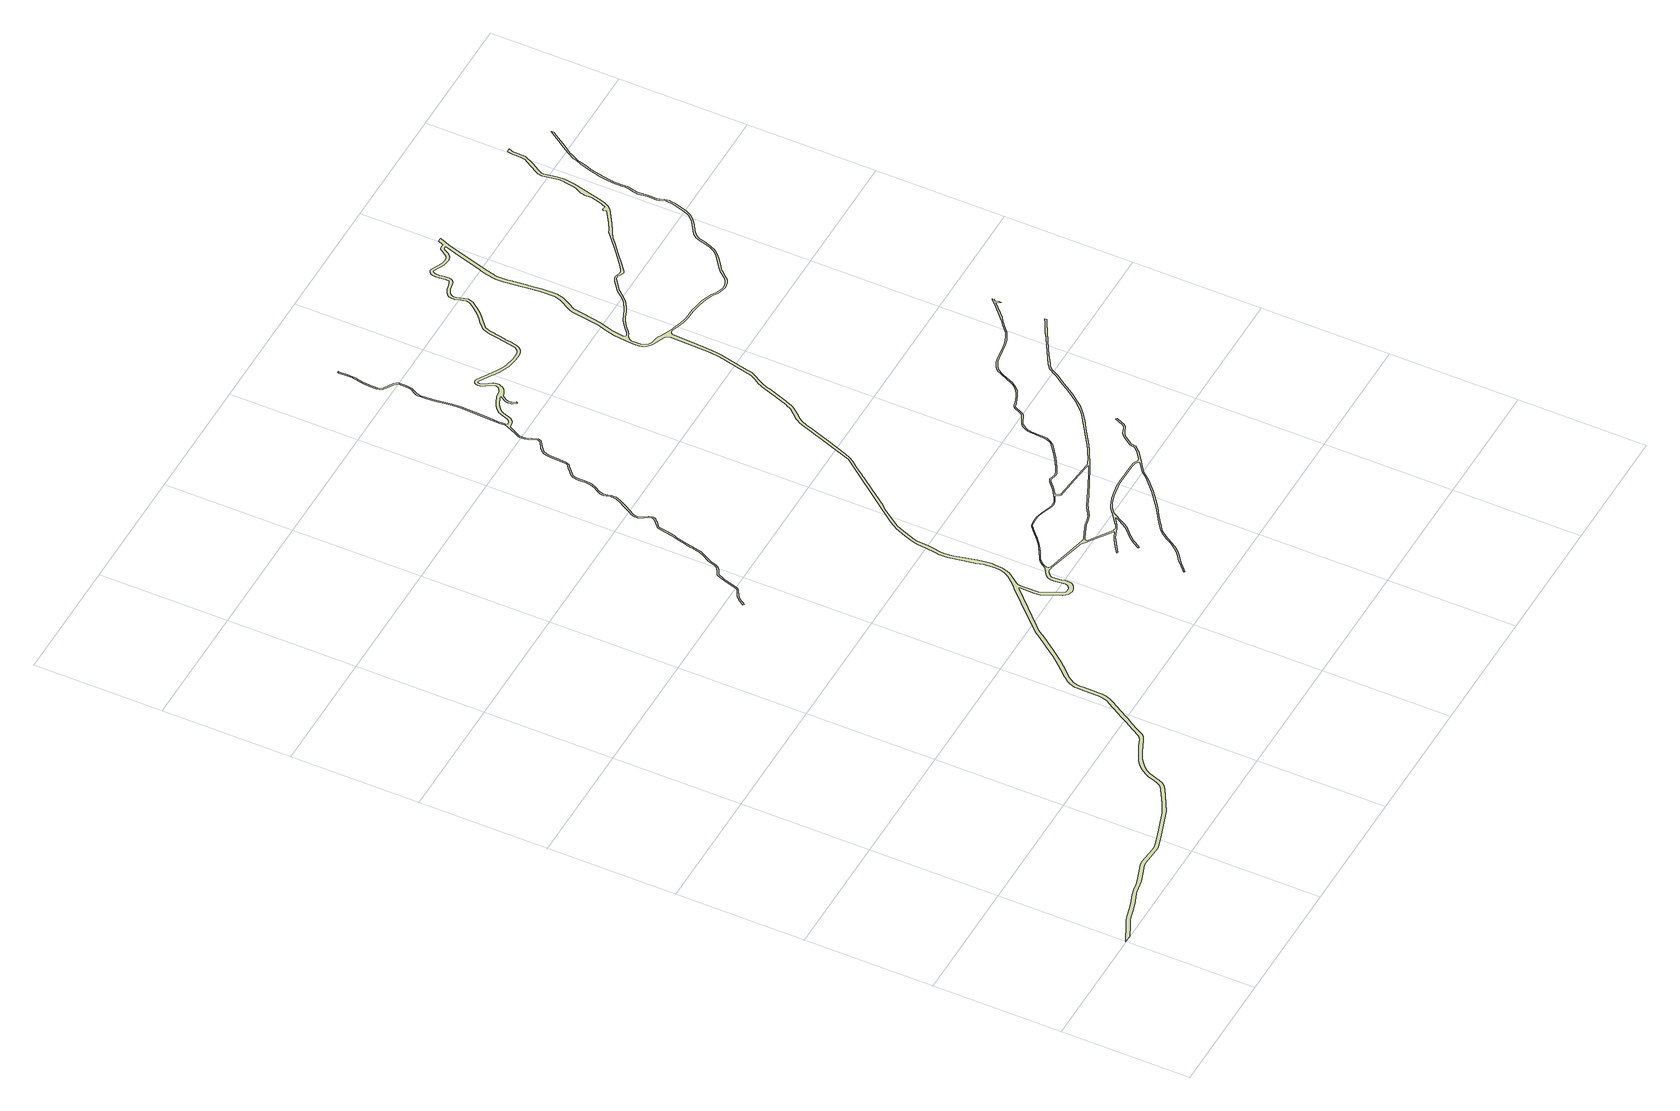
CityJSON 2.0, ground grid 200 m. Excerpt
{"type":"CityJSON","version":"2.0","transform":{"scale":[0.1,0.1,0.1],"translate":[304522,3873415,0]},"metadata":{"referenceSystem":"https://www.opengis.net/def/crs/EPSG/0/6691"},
"CityObjects":{
"landuse1":{"type":"LandUse","attributes":{"class":"215","LandUseDetailAttribute.prefecture":"22","LandUseDetailAttribute.city":"22203","LandUseDetailAttribute.surveyYear":2015},"geometry":[{"type":"MultiSurface","lod":"1","boundaries":[[[0,1,2,3,4,5,6,7,8,9,10,11,12,13,14,15,16,17,18,19,20,21,22,23,24,25,26,27,28,29,30,31,32,33,34,35,36,37,38,39,40,41,42,43,44,45,46,47,48,49,50,51,52,53,54,55,56,57,58,59,60,61,62,63,64,65,66,67,68,69,70,71,72,73,74,75,76,77,78,79,80,81,82,83,84,85,86,87,88,89,90,91,92,93,94,95,96,97,98,99,100,101,102,103,104,105,106,107,108,109,110,111,112,113,114,115,116,117,118,119,120,121,122,123,124,125,126,127,128,129,130,131,132,133,134,135,136,137,138,139,140,141,142,143,144,145,146,147,148,149,150,151,152,153,154,155,156,157,158,159,160,161,162,163,164,165,166,167,168,169,170,171,172,173,174,175,176,177,178,179,180,181,182,183,184,185,186,187,188,189,190,191,192,193,194,195,196,197,198,199,200,201,202,203,204,205,206,207,208,209,210,211,212,213,214,215,216,217,218,219,220,221,222,223,224,225,226,227,228,229,230,231,232,233,234,235,236,237,238,239,240,241,242,243,244,245,246,247,248,249,250,251,252,253,254,255,256,257,258,259,260,261,262,263,264,265,266,267,268,269,270,271,272,273,274,275,276,277,278,279,280,281,282,283,284,285,286,287,288,289,290,291,292,293,294,295,296,297,298,299,300,301,302,303,304,305,306,307,308,309,310,311,312,313,314,315,316,317,318,319,320,321,322,323,324,325,326,327,328,329,330,331,332,333,334,335,336,337,338,339,340,341,342,343,344,345,346,347,348,349,350,351,352,353,354,355,356,357,358,359,360,361,362,363,364,365,366,367,368,369,370,371,372,373,374,375,376,377,378,379,380,381,382,383,384,385,386,387,388,389,390,391,392,393,394,395,396,397,398,399,400,401,402,403,404,405,406,407,408,409,410,411,412,413,414,415,416,417,418,419,420,421,422,423,424,425,426,427,428,429,430,431,432,433,434,435,436,437,438,439,440,441,442,443,444,445,446,447,448,449,450,451,452,453,454,455,456,457,458,459,460,461,462,463,464,465,466,467,468,469,470,471,472,473,474,475,476,477,478,479,480,481,482,483,484,485,486,487,488,489,490,491,492,493,494,495,496,497,498,499,500,501,502,503,504,505,506,507,508,509,510,511,512,513,514,515,516,517,518,519,520,521,522,523,524,525,526,527,528,529,530,531,532,533,534,535,536,537,538,539,540,541,542,543,544,545,546,547,548,549,550,551,552,553,554,555,556,557,558,559,560,561,562,563,564,565,566,567,568,569,570,571,572,573,574,575,576,577,578,579,580,581,582,583,584,585,586,587,588,589,590,591,592,593,594,595,596,597,598,599,600,601,602,603,604,605,606,607,608,609,610,611,612,613,614,615,616,617,618,619,620,621,622,623,624,625,626,627,628,629,630,631,632,633,634,635,636,637,638,639,640,641,642,643,644,645,646,647,648,649,650,651,652,653,654,655,656,657,658,659,660,661,662,663,664,665,666,667,668,669,670,671,672,673,674,675,676,677,678,679,680,681,682,683,684,685,686,687,688,689,690,691,692,693,694,695,696,697,698,699,700,701,702,703,704,705,706,707,708,709,710,711,712,713,714,715,716,717,718,719,720,721,722,723,724,725,726,727,728,729,730,731,732,733,734,735,736,737,738,739,740,741,742,743,744,745,746,747,748,749,750,751,752,753,754,755,756,757,758,759,760,761,762,763,764,765,766,767,768,769,770,771,772,773,774,775,776,777,778,779,780,781,782,783,784,785,786,787,788,789,790,791,792,793,794,795,796,797,798,799,800,801,802,803,804,805,806,807,808,809,810,811,812,813,814,815,816,817,818,819,820,821,822,823,824,825,826,827,828,829,830,831,832,833,834,835,836,837,838,839,840,841,842,843,844,845,846,847,848,849,850,851,852,853,854,855,856,857,858,859,860,861,862,863,864,865,866,867,868,869,870,871,872,873,874,875,876,877,878,879,880,881,882,883,884,885,886,887,888,889,890,891,892,893,894,895,896,897,898,899,900,901,902,903,904,905,906,907,908,909,910,911,912,913,914,915,916,917,918,919,920,921,922,923,924,925,926,927,928,929,930,931,932,933,934,935,936,937,938,939,940,941,942,943,944,945,946,947,948,949,950,951,952,953,954,955,956,957,958,959,960,961,962,963,964,965,966,967,968,969,970,971,972,973,974,975,976,977,978,979,980,981,982,983,984,985,986,987,988,989,990,991,992,993,994,995,996,997,998,999,1000,1001,1002,1003,1004,1005,1006,1007,1008,1009,1010,1011,1012,1013,1014,1015,1016,1017,1018,1019,1020,1021,1022,1023,1024,1025,1026,1027,1028,1029,1030,1031,1032,1033,1034,1035,1036,1037,1038,1039,1040,1041,1042,1043,1044,1045,1046,1047,1048,1049,1050,1051,1052,1053,1054,1055,1056,1057,1058,1059,1060,1061,1062,1063,1064,1065,1066,1067,1068,1069,1070,1071,1072,1073,1074,1075,1076,1077,1078,1079,1080,1081,1082,1083,1084,1085,1086,1087,1088,1089,1090,1091,1092,1093,1094,1095,1096,1097,1098,1099,1100,1101,1102,1103,1104,1105,1106,1107,1108,1109,1110,1111,1112,1113,1114,1115,1116,1117,1118,1119,1120,1121,1122,1123,1124,1125,1126,1127,1128,1129,1130,1131,1132,1133,1134,1135,1136,1137,1138,1139,1140,1141,1142,1143,1144,1145,1146,1147,1148,1149,1150,1151,1152,1153,1154,1155,1156,1157,1158,1159,1160,1161,1162,1163,1164,1165,1166,1167,1168,1169,1170,1171,1172,1173,1174,1175,1176,1177,1178,1179,1180,1181,1182,1183,1184,1185,1186,1187,1188,1189,1190,1191,1192,1193,1194,1195,1196,1197,1198,1199,1200,1201,1202,1203,1204,1205,1206,1207,1208,1209,1210,1211,1212,1213,1214,1215,1216,1217,1218,1219,1220,1221,1222,1223,1224,1225,1226,1227,1228,1229,1230,1231,1232,1233,1234,1235,1236,1237,1238,1239,1240,1241,1242,1243,1244,1245,1246,1247,1248,1249,1250,1251,1252,1253,1254,1255,1256,1257,1258,1259,1260,1261,1262,1263,1264,1265,1266,1267,1268,1269,1270,1271,1272,1273,1274,1275,1276,1277,1278,1279,1280,1281,1282,1283,1284,1285,1286,1287,1288,1289,1290,1291,1292,1293,1294,1295,1296,1297,1298,1299,1300,1301,1302,1303,1304,1305,1306,1307,1308,1309,1310,1311,1312,1313,1314,1315,1316,1317,1318,1319,1320,1321,1322,1323,1324,1325,1326,1327,1328,1329,1330,1331,1332,1333,1334,1335,1336,1337,1338,1339,1340,1341,1342,1343,1344,1345,1346,1347,1348,1349,1350,1351,1352,1353,1354,1355,1356,1357,1358,1359,1360,1361,1362,1363,1364,1365,1366,1367,1368,1369,1370,1371,1372,1373,1374,1375,1376,1377,1378,1379,1380,1381,1382,1383,1384,1385,1386,1387,1388,1389,1390,1391,1392,1393,1394,1395,1396,1397,1398,1399,1400,1401,1402,1403,1404,1405,1406,1407,1408,1409,1410,1411,1412,1413,1414,1415,1416,1417,1418,1419,1420,1421,1422,1423,1424,1425,1426,1427,1428,1429,1430,1431,1432,1433,1434,1435,1436,1437,1438,1439,1440,1441,1442,1443,1444,1445,1446,1447,1448,1449,1450,1451,1452,1453,1454,1455,1456,1457,1458,1459,1460,1461,1462,1463,1464,1465,1466,1467,1468,1469,1470,1471,1472,1473,1474,1475,1476,1477,1478,1479,1480,1481,1482,1483,1484,1485,1486,1487,1488,1489,1490,1491,1492,1493,1494,1495,1496,1497,1498,1499,1500,1501,1502,1503,1504,1505,1506,1507,1508,1509,1510,1511,1512,1513,1514,1515,1516,1517,1518,1519,1520,1521,1522,1523,1524,1525,1526,1527,1528,1529,1530,1531,1532,1533,1534,1535,1536,1537,1538,1539,1540,1541,1542,1543,1544,1545,1546,1547,1548,1549,1550,1551,1552,1553,1554,1555,1556,1557,1558,1559,1560,1561,1562,1563,1564,1565,1566,1567,1568,1569,1570,1571,1572,1573,1574,1575,1576,1577,1578,1579,1580,1581,1582,1583,1584,1585,1586,1587,1588,1589,1590,1591,1592,1593,1594,1595,1596,1597,1598,1599,1600,1601,1602,1603,1604,1605,1606,1607,1608],[1609,1610,1611,1612,1613,1614,1615,1616,1617,1618,1619,1620,1621,1622,1623,1624,1625,1626,1627,1628,1629,1630,1631,1632,1633,1634,1635,1636,1637,1638,1639,1640,1641,1642,1643,1644,1645,1646,1647,1648,1649,1650,1651,1652,1653,1654,1655,1656,1657,1658,1659,1660,1661,1662,1663,1664,1665,1666,1667,1668,1669,1670]]]}]}
},
"vertices":[
[5234,13089,0],[5234,13090,0],[5229,13172,0],[5196,13438,0],[5185,13556,0],[5182,13620,0],[5183,13645,0],[5191,13675,0],[5193,13680,0],[5245,13774,0],[5253,13788,0],[5256,13800,0],[5269,13896,0],[5269,13968,0],[5265,14004,0],[5265,14006,0],[5262,14010,0],[5252,14029,0],[5241,14042,0],[5230,14054,0],[5225,14059,0],[5148,14105,0],[5097,14137,0],[5071,14159,0],[5054,14190,0],[5048,14232,0],[5047,14290,0],[5047,14337,0],[5053,14426,0],[5058,14471,0],[5081,14574,0],[5082,14582,0],[5088,14631,0],[5090,14726,0],[5083,14824,0],[5088,14850,0],[5091,14855,0],[5068,14855,0],[5062,14825,0],[5069,14726,0],[5067,14632,0],[5062,14586,0],[5037,14474,0],[5032,14427,0],[5026,14338,0],[5027,14230,0],[5034,14183,0],[5055,14145,0],[5084,14120,0],[5137,14087,0],[5212,14042,0],[5235,14017,0],[5245,13998,0],[5248,13967,0],[5248,13897,0],[5236,13804,0],[5234,13796,0],[5184,13713,0],[5171,13681,0],[5162,13648,0],[5162,13620,0],[5164,13554,0],[5175,13436,0],[5208,13170,0],[5214,13083,0],[5216,13015,0],[5213,12815,0],[5201,12578,0],[5192,12446,0],[5193,12392,0],[5195,12345,0],[5195,12312,0],[5187,12278,0],[5109,12115,0],[5093,12084,0],[5077,12047,0],[5072,12019,0],[5071,11991,0],[5076,11948,0],[5089,11903,0],[5106,11858,0],[5107,11857,0],[5136,11778,0],[5131,11747,0],[5115,11728,0],[5013,11665,0],[4977,11633,0],[4964,11617,0],[4959,11620,0],[4963,11617,0],[4941,11583,0],[4926,11540,0],[4918,11479,0],[4918,11475,0],[4898,11222,0],[4888,11190,0],[4875,11176,0],[4841,11148,0],[4814,11125,0],[4812,11123,0],[4808,11120,0],[4738,11058,0],[4720,11042,0],[4715,11030,0],[4701,11000,0],[4701,10999,0],[4700,10998,0],[4697,10984,0],[4692,10939,0],[4689,10881,0],[4695,10802,0],[4683,10718,0],[4649,10643,0],[4629,10605,0],[4628,10603,0],[4611,10574,0],[4606,10564,0],[4606,10562,0],[4584,10522,0],[4579,10487,0],[4578,10463,0],[4585,10418,0],[4599,10367,0],[4602,10310,0],[4603,10303,0],[4570,10217,0],[4499,10095,0],[4443,9998,0],[4414,9949,0],[4400,9917,0],[4399,9916,0],[4395,9879,0],[4398,9841,0],[4410,9800,0],[4429,9762,0],[4468,9705,0],[4483,9662,0],[4468,9621,0],[4361,9524,0],[4358,9521,0],[4346,9503,0],[4337,9485,0],[4330,9444,0],[4319,9364,0],[4298,9270,0],[4290,9236,0],[4258,9139,0],[4232,9022,0],[4231,9021,0],[4230,9014,0],[4211,8921,0],[4209,8911,0],[4208,8902,0],[4189,8808,0],[4189,8807,0],[4188,8805,0],[4154,8718,0],[4073,8571,0],[4038,8463,0],[4018,8424,0],[3930,8370,0],[3908,8359,0],[3890,8345,0],[3882,8332,0],[3881,8329,0],[3877,8323,0],[3863,8290,0],[3848,8243,0],[3839,8214,0],[3839,8213,0],[3815,8149,0],[3776,8008,0],[3761,7982,0],[3732,7959,0],[3731,7958,0],[3648,7910,0],[3619,7888,0],[3593,7865,0],[3525,7764,0],[3541,7753,0],[3569,7794,0],[3608,7852,0],[3659,7894,0],[3746,7944,0],[3777,7969,0],[3785,7984,0],[3786,7984,0],[3794,8000,0],[3864,8230,0],[3872,8255,0],[3874,8260,0],[3905,8332,0],[3974,8369,0],[3975,8369,0],[4017,8397,0],[4036,8414,0],[4059,8461,0],[4081,8521,0],[4090,8551,0],[4103,8584,0],[4176,8716,0],[4196,8761,0],[4210,8810,0],[4231,8917,0],[4249,9010,0],[4296,9189,0],[4310,9234,0],[4324,9293,0],[4324,9294,0],[4324,9295,0],[4337,9354,0],[4350,9440,0],[4350,9441,0],[4363,9493,0],[4377,9512,0],[4440,9564,0],[4474,9599,0],[4475,9599,0],[4484,9609,0],[4497,9632,0],[4503,9663,0],[4496,9687,0],[4486,9714,0],[4462,9749,0],[4430,9805,0],[4417,9845,0],[4417,9897,0],[4432,9940,0],[4521,10082,0],[4588,10207,0],[4613,10265,0],[4622,10300,0],[4623,10334,0],[4619,10368,0],[4605,10422,0],[4599,10485,0],[4604,10510,0],[4629,10565,0],[4669,10635,0],[4702,10712,0],[4709,10752,0],[4714,10802,0],[4711,10842,0],[4710,10910,0],[4717,10983,0],[4734,11024,0],[4757,11049,0],[4874,11149,0],[4878,11152,0],[4890,11162,0],[4905,11181,0],[4911,11199,0],[4912,11199,0],[4918,11218,0],[4929,11338,0],[4930,11350,0],[4939,11493,0],[4951,11550,0],[4974,11599,0],[5041,11659,0],[5127,11713,0],[5148,11737,0],[5155,11758,0],[5156,11781,0],[5155,11781,0],[5141,11823,0],[5125,11864,0],[5125,11865,0],[5124,11866,0],[5095,11952,0],[5091,11992,0],[5096,12041,0],[5191,12232,0],[5217,12237,0],[5268,12247,0],[5296,12257,0],[5318,12272,0],[5324,12280,0],[5325,12280,0],[5335,12288,0],[5342,12300,0],[5344,12303,0],[5365,12342,0],[5395,12440,0],[5412,12479,0],[5449,12519,0],[5518,12567,0],[5625,12618,0],[5682,12629,0],[5641,12571,0],[5621,12535,0],[5609,12504,0],[5603,12473,0],[5607,12438,0],[5615,12414,0],[5631,12390,0],[5655,12358,0],[5679,12376,0],[5645,12423,0],[5636,12444,0],[5635,12482,0],[5648,12522,0],[5700,12600,0],[5737,12607,0],[5768,12622,0],[5805,12645,0],[5839,12680,0],[5853,12702,0],[5866,12727,0],[5875,12748,0],[5875,12774,0],[5873,12805,0],[5860,12837,0],[5833,12880,0],[5829,12885,0],[5828,12886,0],[5781,12959,0],[5765,13003,0],[5774,13033,0],[5796,13039,0],[5984,12923,0],[5984,12922,0],[6023,12898,0],[6088,12860,0],[6172,12821,0],[6253,12790,0],[6333,12772,0],[6397,12763,0],[6467,12761,0],[6534,12767,0],[6568,12778,0],[6610,12797,0],[6641,12831,0],[6662,12866,0],[6675,12913,0],[6690,12985,0],[6706,13084,0],[6706,13085,0],[6747,13313,0],[6762,13372,0],[6793,13431,0],[6923,13550,0],[6945,13568,0],[7019,13637,0],[7074,13702,0],[7121,13764,0],[7156,13814,0],[7170,13845,0],[7174,13867,0],[7180,13898,0],[7175,13925,0],[7169,13956,0],[7135,14064,0],[7134,14068,0],[7134,14069,0],[7133,14069,0],[7133,14071,0],[7131,14097,0],[7136,14123,0],[7147,14146,0],[7157,14157,0],[7187,14178,0],[7237,14202,0],[7237,14203,0],[7342,14227,0],[7369,14235,0],[7398,14250,0],[7415,14272,0],[7424,14292,0],[7431,14320,0],[7432,14351,0],[7428,14395,0],[7416,14466,0],[7418,14540,0],[7437,14573,0],[7454,14578,0],[7474,14575,0],[7560,14533,0],[7636,14500,0],[7670,14491,0],[7706,14486,0],[7740,14486,0],[7779,14493,0],[7802,14501,0],[7828,14519,0],[7862,14557,0],[7881,14591,0],[7902,14630,0],[7908,14639,0],[7932,14654,0],[7962,14652,0],[7965,14643,0],[7877,14368,0],[7768,14005,0],[7766,13998,0],[7769,13997,0],[7740,13904,0],[7702,13726,0],[7706,13607,0],[7707,13582,0],[7743,13329,0],[7743,13326,0],[7743,13324,0],[7766,13074,0],[7773,12853,0],[7748,12748,0],[7636,12558,0],[7635,12555,0],[7619,12519,0],[7608,12477,0],[7543,12055,0],[7494,11899,0],[7493,11895,0],[7474,11836,0],[7461,11762,0],[7438,11582,0],[7432,11472,0],[7430,11412,0],[7432,11362,0],[7445,11321,0],[7469,11273,0],[7504,11230,0],[7529,11213,0],[7557,11197,0],[7643,11166,0],[7731,11130,0],[7759,11105,0],[7778,11065,0],[7764,10428,0],[7745,10270,0],[7613,9708,0],[7573,9635,0],[7517,9543,0],[7496,9501,0],[7482,9469,0],[7317,9004,0],[7317,9003,0],[7316,9003,0],[7271,8921,0],[7135,8762,0],[7117,8736,0],[7088,8685,0],[7065,8639,0],[7049,8600,0],[7027,8534,0],[6745,7752,0],[6062,6868,0],[6061,6867,0],[6031,6830,0],[5913,6675,0],[5866,6606,0],[5831,6549,0],[5755,6369,0],[5717,6258,0],[5702,6204,0],[5689,6141,0],[5689,6140,0],[5674,5988,0],[5658,5853,0],[5647,5790,0],[5642,5721,0],[5645,5649,0],[5682,5440,0],[5719,5254,0],[5747,5137,0],[5748,5137,0],[5756,5089,0],[5756,5088,0],[5756,5087,0],[5765,4960,0],[5755,4887,0],[5734,4811,0],[5700,4751,0],[5700,4750,0],[5699,4749,0],[5695,4745,0],[5632,4663,0],[5562,4589,0],[5562,4588,0],[5499,4529,0],[5308,4338,0],[4967,3979,0],[4919,3935,0],[4870,3881,0],[4795,3773,0],[4641,3556,0],[4569,3457,0],[4501,3379,0],[4387,3249,0],[4281,3136,0],[4248,3095,0],[4216,3058,0],[4186,3002,0],[4169,2952,0],[4162,2914,0],[4158,2882,0],[4156,2823,0],[4156,2672,0],[4156,2568,0],[4155,2529,0],[4148,2489,0],[4136,2444,0],[4118,2393,0],[4094,2345,0],[3926,2066,0],[3874,1981,0],[3774,1815,0],[3711,1701,0],[3686,1672,0],[3644,1647,0],[3517,1594,0],[3421,1549,0],[3313,1493,0],[3262,1462,0],[3204,1419,0],[3139,1355,0],[3107,1312,0],[3084,1277,0],[3071,1251,0],[3047,1201,0],[3034,1158,0],[3000,1055,0],[2980,1008,0],[2954,974,0],[2902,937,0],[2658,795,0],[2516,721,0],[2491,712,0],[2038,558,0],[1892,515,0],[1839,504,0],[1785,503,0],[1515,521,0],[1467,519,0],[1445,517,0],[1326,473,0],[1234,440,0],[1139,410,0],[1072,393,0],[959,373,0],[929,366,0],[891,355,0],[824,333,0],[745,303,0],[589,254,0],[437,216,0],[380,197,0],[268,138,0],[34,25,0],[3,10,0],[119,7,0],[292,90,0],[401,148,0],[452,165,0],[603,203,0],[762,253,0],[842,283,0],[906,305,0],[942,315,0],[969,321,0],[1083,341,0],[1153,358,0],[1251,389,0],[1345,423,0],[1458,465,0],[1471,466,0],[1514,468,0],[1784,450,0],[1845,451,0],[1905,463,0],[2054,508,0],[2508,662,0],[2537,671,0],[2684,749,0],[2931,892,0],[2991,935,0],[3026,982,0],[3050,1036,0],[3084,1142,0],[3097,1182,0],[3118,1228,0],[3130,1250,0],[3150,1281,0],[3179,1320,0],[3239,1378,0],[3291,1418,0],[3339,1447,0],[3445,1502,0],[3539,1545,0],[3668,1599,0],[3720,1631,0],[3755,1670,0],[3820,1788,0],[3919,1948,0],[3927,1960,0],[3973,2037,0],[4141,2318,0],[4174,2379,0],[4191,2427,0],[4203,2476,0],[4210,2520,0],[4211,2567,0],[4210,2672,0],[4211,2822,0],[4212,2878,0],[4216,2906,0],[4222,2938,0],[4236,2980,0],[4261,3027,0],[4290,3060,0],[4322,3100,0],[4428,3213,0],[4542,3344,0],[4611,3424,0],[4685,3524,0],[4840,3742,0],[4913,3847,0],[4953,3895,0],[5005,3945,0],[5408,4355,0],[5548,4496,0],[5564,4494,0],[5559,4354,0],[5558,4255,0],[5573,4170,0],[5702,3888,0],[5724,3855,0],[5758,3828,0],[5792,3812,0],[5823,3805,0],[5867,3810,0],[5909,3827,0],[5934,3844,0],[5960,3873,0],[5974,3896,0],[5981,3931,0],[5976,3990,0],[5967,4047,0],[5967,4048,0],[5952,4180,0],[5953,4181,0],[5959,4209,0],[5992,4247,0],[5992,4248,0],[6043,4278,0],[6075,4279,0],[6088,4277,0],[6091,4277,0],[6092,4275,0],[6109,4272,0],[6682,4133,0],[6706,4126,0],[6722,4117,0],[6723,4116,0],[6792,4063,0],[6793,4063,0],[6807,4056,0],[7140,3827,0],[7152,3816,0],[7154,3817,0],[7148,3810,0],[7113,3798,0],[7079,3785,0],[7046,3769,0],[7008,3749,0],[6940,3706,0],[6895,3676,0],[6791,3603,0],[6807,3594,0],[6905,3662,0],[6950,3692,0],[7017,3734,0],[7054,3754,0],[7085,3769,0],[7119,3782,0],[7208,3812,0],[7235,3825,0],[7284,3850,0],[7327,3880,0],[7388,3925,0],[7409,3934,0],[7404,3914,0],[7382,3869,0],[7334,3788,0],[7289,3721,0],[7255,3684,0],[7207,3636,0],[7164,3595,0],[7138,3566,0],[7095,3515,0],[7068,3476,0],[7008,3377,0],[7026,3366,0],[7085,3465,0],[7111,3503,0],[7153,3552,0],[7179,3581,0],[7221,3621,0],[7270,3670,0],[7305,3708,0],[7351,3777,0],[7372,3812,0],[7463,3984,0],[7491,4011,0],[7529,4041,0],[7555,4058,0],[7595,4081,0],[7649,4103,0],[7721,4128,0],[7768,4141,0],[7832,4154,0],[7917,4168,0],[7968,4176,0],[8000,4181,0],[8066,4184,0],[8229,4181,0],[8354,4182,0],[8412,4181,0],[8455,4177,0],[8477,4172,0],[8498,4163,0],[8516,4150,0],[8528,4138,0],[8528,4132,0],[8527,4127,0],[8524,4122,0],[8512,4112,0],[8419,4041,0],[8367,3998,0],[8325,3946,0],[8254,3868,0],[8092,3715,0],[7954,3604,0],[7836,3515,0],[7704,3427,0],[7596,3352,0],[7537,3311,0],[7467,3258,0],[7409,3194,0],[7353,3106,0],[7299,3020,0],[7224,2915,0],[7166,2855,0],[7115,2815,0],[7041,2760,0],[6999,2720,0],[6960,2684,0],[6875,2603,0],[6883,2585,0],[6954,2654,0],[7011,2708,0],[7052,2747,0],[7125,2801,0],[7177,2842,0],[7237,2904,0],[7314,3010,0],[7368,3097,0],[7423,3183,0],[7479,3246,0],[7541,3292,0],[7589,3326,0],[7714,3412,0],[7846,3501,0],[7965,3590,0],[8104,3702,0],[8266,3855,0],[8338,3934,0],[8380,3985,0],[8461,4052,0],[8547,4114,0],[8712,4233,0],[8724,4245,0],[8776,4305,0],[8788,4319,0],[8789,4326,0],[8790,4335,0],[8796,4374,0],[8800,4394,0],[8872,4504,0],[8905,4545,0],[8927,4563,0],[8947,4574,0],[8964,4581,0],[8987,4591,0],[9039,4611,0],[9065,4625,0],[9080,4638,0],[9096,4656,0],[9163,4799,0],[9143,4808,0],[9078,4669,0],[9064,4653,0],[9052,4643,0],[9030,4630,0],[8979,4611,0],[8937,4594,0],[8915,4582,0],[8889,4560,0],[8855,4517,0],[8781,4409,0],[8770,4369,0],[8765,4330,0],[8757,4320,0],[8706,4262,0],[8684,4240,0],[8619,4191,0],[8580,4166,0],[8551,4158,0],[8539,4162,0],[8513,4181,0],[8503,4186,0],[8483,4192,0],[8458,4196,0],[8413,4200,0],[8354,4201,0],[8230,4200,0],[8066,4203,0],[7998,4200,0],[7965,4195,0],[7914,4187,0],[7828,4173,0],[7764,4160,0],[7715,4146,0],[7642,4121,0],[7587,4098,0],[7545,4074,0],[7518,4057,0],[7478,4025,0],[7450,3998,0],[7440,3989,0],[7290,3875,0],[7275,3865,0],[7228,3840,0],[7212,3832,0],[7205,3832,0],[7171,3839,0],[7167,3839,0],[6812,4077,0],[6814,4090,0],[6824,4112,0],[6841,4128,0],[6939,4168,0],[7022,4203,0],[7087,4224,0],[7192,4249,0],[7264,4268,0],[7455,4386,0],[7615,4455,0],[7875,4578,0],[8087,4676,0],[8130,4699,0],[8428,4860,0],[8514,4913,0],[8693,5033,0],[8795,5099,0],[8920,5183,0],[9020,5256,0],[9090,5314,0],[9146,5368,0],[9212,5443,0],[9282,5535,0],[9352,5632,0],[9442,5776,0],[9512,5872,0],[9542,5919,0],[9579,5985,0],[9605,6031,0],[9627,6059,0],[9660,6091,0],[9696,6115,0],[9861,6218,0],[9963,6279,0],[10238,6433,0],[10397,6519,0],[10458,6557,0],[10459,6587,0],[10385,6540,0],[10226,6455,0],[10144,6400,0],[10143,6400,0],[10126,6390,0],[9683,6134,0],[9610,6075,0],[9586,6044,0],[9560,5997,0],[9559,5996,0],[9522,5931,0],[9493,5884,0],[9492,5884,0],[9424,5790,0],[9364,5695,0],[9335,5649,0],[9264,5549,0],[9196,5460,0],[9196,5459,0],[9129,5384,0],[9074,5331,0],[9006,5274,0],[8908,5202,0],[8781,5117,0],[8681,5052,0],[8506,4935,0],[8417,4880,0],[8238,4783,0],[8206,4769,0],[8173,4757,0],[8142,4752,0],[7480,4812,0],[7466,4814,0],[7460,4820,0],[7454,4830,0],[7434,4876,0],[7434,4883,0],[7441,4894,0],[7545,4974,0],[7546,4975,0],[7636,5054,0],[7657,5067,0],[7669,5070,0],[7685,5068,0],[7706,5061,0],[7742,5048,0],[7769,5044,0],[7801,5050,0],[7920,5108,0],[8077,5202,0],[8289,5360,0],[8333,5409,0],[8370,5496,0],[8386,5741,0],[8390,5783,0],[8399,5810,0],[8408,5832,0],[8440,5882,0],[8465,5908,0],[8483,5921,0],[8624,5991,0],[8644,6009,0],[8688,6094,0],[8689,6095,0],[8700,6122,0],[8716,6148,0],[8729,6162,0],[8746,6170,0],[8855,6203,0],[8924,6232,0],[8925,6232,0],[8984,6263,0],[8985,6263,0],[9017,6283,0],[9070,6332,0],[9131,6416,0],[9213,6600,0],[9234,6642,0],[9256,6678,0],[9287,6714,0],[9329,6745,0],[9370,6767,0],[9416,6785,0],[9479,6797,0],[9481,6798,0],[9753,6839,0],[9839,6864,0],[9983,6934,0],[10103,7041,0],[10104,7042,0],[10109,7047,0],[10148,7077,0],[10218,7126,0],[10429,7330,0],[10476,7271,0],[10477,7307,0],[10466,7322,0],[10462,7362,0],[10479,7379,0],[10480,7414,0],[10364,7300,0],[10205,7149,0],[10150,7100,0],[10061,7027,0],[10052,7018,0],[9972,6947,0],[9938,6925,0],[9922,6917,0],[9892,6902,0],[9833,6880,0],[9750,6856,0],[9701,6847,0],[9607,6831,0],[9475,6814,0],[9411,6801,0],[9386,6792,0],[9319,6760,0],[9277,6728,0],[9242,6688,0],[9220,6652,0],[9141,6474,0],[9140,6471,0],[9128,6443,0],[9106,6404,0],[9079,6366,0],[9036,6320,0],[9007,6297,0],[8976,6278,0],[8917,6248,0],[8850,6220,0],[8839,6217,0],[8740,6186,0],[8720,6176,0],[8702,6159,0],[8690,6138,0],[8664,6080,0],[8644,6036,0],[8632,6021,0],[8615,6006,0],[8474,5936,0],[8426,5893,0],[8393,5840,0],[8374,5786,0],[8365,5664,0],[8364,5643,0],[8357,5534,0],[8353,5500,0],[8344,5468,0],[8330,5434,0],[8309,5403,0],[8278,5373,0],[8256,5356,0],[8199,5312,0],[8133,5262,0],[8130,5260,0],[8128,5259,0],[8100,5238,0],[8050,5204,0],[7997,5171,0],[7912,5123,0],[7824,5076,0],[7797,5067,0],[7768,5061,0],[7747,5065,0],[7713,5076,0],[7668,5087,0],[7650,5083,0],[7626,5068,0],[7602,5047,0],[7529,4983,0],[7462,4930,0],[7456,4925,0],[7412,4895,0],[7411,4895,0],[7357,4863,0],[7303,4837,0],[7239,4823,0],[7209,4824,0],[7169,4833,0],[7019,4888,0],[6923,4913,0],[6833,4915,0],[6832,4916,0],[6832,4915,0],[6747,4903,0],[6721,4891,0],[6622,4799,0],[6612,4791,0],[6609,4787,0],[6565,4749,0],[6506,4696,0],[6505,4695,0],[6430,4635,0],[6399,4615,0],[6397,4614,0],[6320,4567,0],[6227,4516,0],[6191,4495,0],[6167,4477,0],[6145,4454,0],[6114,4420,0],[6078,4360,0],[6077,4360,0],[6063,4342,0],[6063,4341,0],[6062,4340,0],[6061,4339,0],[6061,4340,0],[5969,4280,0],[5932,4246,0],[5917,4224,0],[5901,4185,0],[5903,4131,0],[5920,3949,0],[5904,3903,0],[5855,3871,0],[5854,3871,0],[5782,3873,0],[5762,3890,0],[5641,4135,0],[5607,4224,0],[5604,4421,0],[5603,4467,0],[5603,4479,0],[5612,4542,0],[5625,4576,0],[5666,4623,0],[5668,4625,0],[5763,4753,0],[5786,4827,0],[5801,4878,0],[5811,4985,0],[5814,5051,0],[5811,5114,0],[5804,5174,0],[5784,5264,0],[5706,5593,0],[5692,5735,0],[5698,5813,0],[5722,5922,0],[5732,5988,0],[5737,6063,0],[5745,6165,0],[5753,6225,0],[5853,6490,0],[5893,6568,0],[5894,6568,0],[6092,6853,0],[6157,6925,0],[6205,6983,0],[6247,7038,0],[6380,7214,0],[6526,7407,0],[6549,7439,0],[6549,7440,0],[6673,7604,0],[6737,7684,0],[6776,7743,0],[6797,7777,0],[6828,7846,0],[6945,8169,0],[7012,8352,0],[7063,8504,0],[7089,8583,0],[7090,8585,0],[7126,8665,0],[7169,8735,0],[7189,8756,0],[7263,8840,0],[7320,8916,0],[7342,8959,0],[7356,8986,0],[7384,9053,0],[7438,9205,0],[7491,9362,0],[7503,9397,0],[7535,9483,0],[7589,9577,0],[7630,9646,0],[7653,9691,0],[7668,9732,0],[7683,9797,0],[7699,9861,0],[7758,10117,0],[7787,10262,0],[7798,10336,0],[7807,10425,0],[7830,10753,0],[7839,11057,0],[7861,11082,0],[7869,11086,0],[7883,11088,0],[7911,11087,0],[7948,11076,0],[8009,11056,0],[8067,11039,0],[8115,11025,0],[8161,11015,0],[8217,11008,0],[8324,11005,0],[8386,10999,0],[8513,10980,0],[8612,10964,0],[8673,10947,0],[8717,10931,0],[8782,10900,0],[8851,10862,0],[8866,10855,0],[8906,10837,0],[8953,10822,0],[8996,10817,0],[9046,10824,0],[9092,10837,0],[9132,10857,0],[9168,10882,0],[9198,10916,0],[9250,10980,0],[9272,11007,0],[9301,11032,0],[9343,11065,0],[9450,11143,0],[9538,11214,0],[9562,11241,0],[9575,11255,0],[9603,11296,0],[9636,11365,0],[9678,11491,0],[9700,11568,0],[9716,11608,0],[9736,11638,0],[9768,11670,0],[9817,11707,0],[9911,11766,0],[9969,11805,0],[10012,11846,0],[10038,11873,0],[10056,11891,0],[10074,11924,0],[10102,11989,0],[10140,12107,0],[10167,12207,0],[10173,12245,0],[10179,12288,0],[10180,12325,0],[10171,12360,0],[10144,12426,0],[10138,12452,0],[10135,12471,0],[10136,12508,0],[10141,12572,0],[10139,12621,0],[10132,12693,0],[10125,12747,0],[10126,12766,0],[10131,12797,0],[10147,12847,0],[10157,12885,0],[10163,12933,0],[10165,12990,0],[10164,13142,0],[10164,13172,0],[10169,13212,0],[10188,13325,0],[10216,13460,0],[10238,13541,0],[10261,13610,0],[10285,13693,0],[10318,13799,0],[10319,13801,0],[10380,13912,0],[10398,13946,0],[10483,14069,0],[10651,14322,0],[10653,14324,0],[10654,14371,0],[10632,14335,0],[10569,14240,0],[10506,14145,0],[10463,14082,0],[10378,13958,0],[10320,13852,0],[10300,13794,0],[10272,13715,0],[10238,13619,0],[10214,13549,0],[10192,13466,0],[10170,13364,0],[10163,13330,0],[10144,13216,0],[10139,13174,0],[10138,13142,0],[10140,12990,0],[10140,12980,0],[10139,12936,0],[10132,12890,0],[10123,12854,0],[10107,12803,0],[10101,12769,0],[10100,12745,0],[10107,12690,0],[10114,12619,0],[10116,12572,0],[10111,12510,0],[10110,12470,0],[10113,12447,0],[10121,12418,0],[10147,12352,0],[10155,12322,0],[10154,12291,0],[10142,12212,0],[10116,12114,0],[10078,11997,0],[10052,11935,0],[10036,11906,0],[10002,11871,0],[9953,11825,0],[9897,11787,0],[9802,11727,0],[9751,11689,0],[9717,11654,0],[9694,11620,0],[9676,11576,0],[9654,11499,0],[9613,11374,0],[9581,11309,0],[9555,11270,0],[9520,11232,0],[9435,11163,0],[9328,11085,0],[9285,11052,0],[9254,11024,0],[9230,10997,0],[9178,10932,0],[9151,10901,0],[9119,10878,0],[9083,10860,0],[9041,10849,0],[8995,10842,0],[8959,10846,0],[8916,10860,0],[8863,10885,0],[8793,10923,0],[8727,10954,0],[8680,10971,0],[8617,10988,0],[8481,11009,0],[8396,11026,0],[8324,11028,0],[8219,11031,0],[8165,11039,0],[8120,11048,0],[8074,11061,0],[8016,11079,0],[7954,11099,0],[7889,11120,0],[7889,11122,0],[7785,11166,0],[7784,11167,0],[7763,11176,0],[7708,11203,0],[7666,11218,0],[7573,11232,0],[7530,11258,0],[7501,11294,0],[7471,11368,0],[7472,11503,0],[7476,11514,0],[7484,11537,0],[7516,11578,0],[7547,11588,0],[7577,11601,0],[7608,11620,0],[7690,11693,0],[7691,11693,0],[7789,11760,0],[7858,11792,0],[7945,11824,0],[8018,11862,0],[8102,11914,0],[8147,11949,0],[8180,11981,0],[8274,12095,0],[8304,12123,0],[8443,12228,0],[8481,12248,0],[8507,12253,0],[8527,12248,0],[8555,12233,0],[8606,12204,0],[8624,12204,0],[8653,12220,0],[8803,12346,0],[8915,12440,0],[9091,12584,0],[9166,12651,0],[9261,12714,0],[9297,12727,0],[9421,12796,0],[9652,12951,0],[9700,13004,0],[9734,13066,0],[9757,13130,0],[9876,13615,0],[9898,13768,0],[9896,13890,0],[9859,14088,0],[9859,14105,0],[9867,14132,0],[9893,14184,0],[9966,14302,0],[9999,14358,0],[10042,14448,0],[10047,14467,0],[10052,14531,0],[10055,14635,0],[10059,14673,0],[10070,14705,0],[10081,14730,0],[10034,14731,0],[10028,14718,0],[10016,14682,0],[10011,14634,0],[10008,14525,0],[10005,14477,0],[9995,14440,0],[9971,14397,0],[9854,14206,0],[9829,14154,0],[9825,14145,0],[9817,14113,0],[9816,14083,0],[9853,13885,0],[9854,13873,0],[9821,14048,0],[9854,13872,0],[9854,13871,0],[9854,13869,0],[9853,13762,0],[9853,13760,0],[9852,13755,0],[9829,13607,0],[9828,13605,0],[9809,13551,0],[9809,13550,0],[9804,13541,0],[9764,13466,0],[9764,13465,0],[9763,13465,0],[9762,13457,0],[9754,13423,0],[9746,13375,0],[9747,13278,0],[9712,13135,0],[9695,13086,0],[9661,13026,0],[9608,13036,0],[9590,13016,0],[9599,12994,0],[9603,12970,0],[9414,12843,0],[9279,12767,0],[9251,12756,0],[9170,12689,0],[8947,12497,0],[8709,12303,0],[8646,12263,0],[8619,12253,0],[8606,12251,0],[8587,12254,0],[8534,12272,0],[8498,12277,0],[8468,12270,0],[8421,12247,0],[8278,12131,0],[8257,12112,0],[8215,12065,0],[8163,12000,0],[8123,11962,0],[8091,11937,0],[8002,11882,0],[7974,11868,0],[7971,11868,0],[7972,11867,0],[7971,11866,0],[7884,11828,0],[7778,11782,0],[7777,11782,0],[7675,11713,0],[7592,11640,0],[7580,11632,0],[7564,11623,0],[7548,11617,0],[7540,11613,0],[7517,11618,0],[7508,11633,0],[7505,11667,0],[7516,11754,0],[7529,11822,0],[7563,11931,0],[7598,12042,0],[7648,12354,0],[7671,12501,0],[7728,12600,0],[7800,12728,0],[7821,12802,0],[7829,12849,0],[7822,13077,0],[7813,13194,0],[7802,13301,0],[7799,13325,0],[7782,13463,0],[7779,13496,0],[7777,13511,0],[7763,13585,0],[7763,13587,0],[7758,13724,0],[7763,13766,0],[7818,13977,0],[7822,13990,0],[7909,14280,0],[7911,14288,0],[7912,14289,0],[8015,14620,0],[8077,14780,0],[8015,14782,0],[7980,14694,0],[7948,14695,0],[7925,14696,0],[7898,14686,0],[7875,14666,0],[7866,14650,0],[7845,14611,0],[7800,14550,0],[7776,14537,0],[7736,14528,0],[7709,14527,0],[7678,14532,0],[7647,14541,0],[7577,14571,0],[7487,14614,0],[7451,14621,0],[7414,14608,0],[7387,14578,0],[7378,14550,0],[7373,14526,0],[7372,14492,0],[7375,14461,0],[7379,14438,0],[7391,14350,0],[7379,14293,0],[7363,14281,0],[7337,14269,0],[7266,14254,0],[7223,14241,0],[7169,14216,0],[7130,14188,0],[7108,14164,0],[7104,14152,0],[7103,14152,0],[7099,14146,0],[7097,14134,0],[7095,14130,0],[7089,14097,0],[7093,14060,0],[7118,13980,0],[7129,13946,0],[7136,13899,0],[7133,13874,0],[7123,13844,0],[7088,13788,0],[6989,13666,0],[6900,13584,0],[6832,13528,0],[6797,13494,0],[6760,13457,0],[6753,13444,0],[6739,13423,0],[6722,13386,0],[6706,13322,0],[6677,13168,0],[6649,12992,0],[6623,12884,0],[6608,12855,0],[6585,12832,0],[6553,12816,0],[6483,12804,0],[6400,12804,0],[6265,12830,0],[6188,12859,0],[6107,12897,0],[5820,13076,0],[5797,13081,0],[5774,13081,0],[5755,13070,0],[5745,13064,0],[5728,13037,0],[5724,13001,0],[5731,12970,0],[5744,12940,0],[5766,12902,0],[5821,12815,0],[5826,12789,0],[5824,12747,0],[5814,12724,0],[5754,12686,0],[5679,12671,0],[5646,12669,0],[5611,12658,0],[5563,12639,0],[5497,12604,0],[5438,12566,0],[5419,12549,0],[5402,12534,0],[5376,12501,0],[5355,12455,0],[5340,12405,0],[5333,12384,0],[5333,12382,0],[5309,12327,0],[5290,12304,0],[5256,12288,0],[5218,12286,0],[5215,12312,0],[5216,12345,0],[5213,12392,0],[5213,12445,0],[5222,12577,0],[5231,12708,0],[5234,12815,0],[5237,13016,0],[5237,13019,0],[5237,13017,0],[5235,13085,0],[6781,4142,0],[6730,4153,0],[6139,4290,0],[6123,4296,0],[6109,4310,0],[6104,4326,0],[6105,4339,0],[6109,4364,0],[6136,4419,0],[6179,4464,0],[6201,4481,0],[6218,4491,0],[6234,4500,0],[6273,4522,0],[6328,4552,0],[6440,4621,0],[6567,4728,0],[6570,4730,0],[6573,4733,0],[6689,4842,0],[6697,4849,0],[6731,4877,0],[6752,4887,0],[6789,4893,0],[6829,4898,0],[6876,4898,0],[6921,4896,0],[6969,4887,0],[7014,4872,0],[7095,4842,0],[7207,4807,0],[7241,4806,0],[7299,4819,0],[7395,4865,0],[7407,4864,0],[7412,4861,0],[7444,4806,0],[7457,4795,0],[7485,4791,0],[7730,4772,0],[7731,4772,0],[7732,4772,0],[7774,4768,0],[7941,4752,0],[7987,4747,0],[8009,4745,0],[8139,4730,0],[8107,4713,0],[8078,4697,0],[8077,4697,0],[8029,4674,0],[8009,4665,0],[7783,4560,0],[7581,4466,0],[7401,4388,0],[7258,4288,0],[7179,4267,0],[7081,4244,0],[7015,4222,0],[6833,4147,0],[6805,4140,0],[6787,4141,0]
]}
